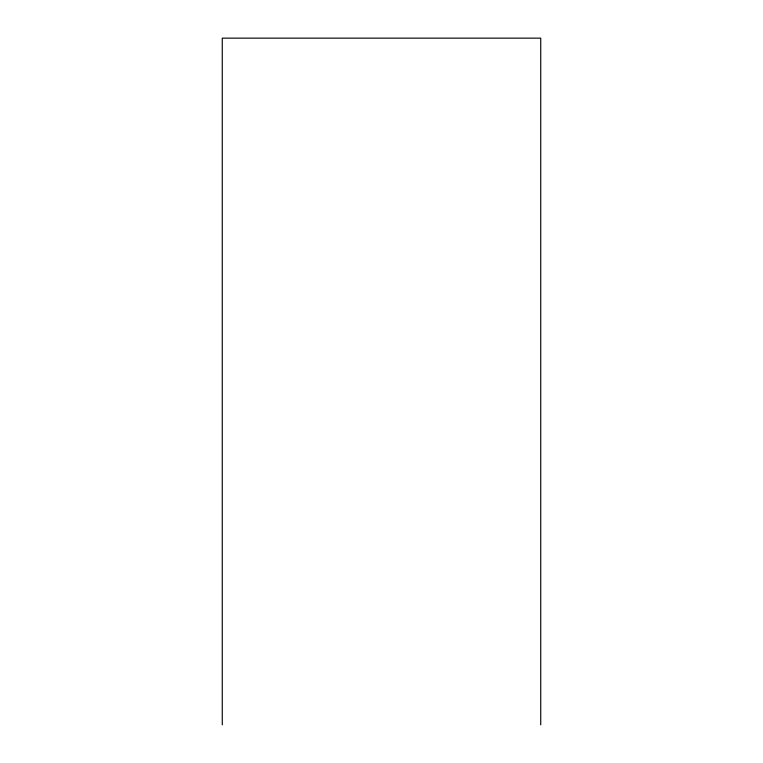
<?xml version="1.0" encoding="UTF-8"?>
<svg xmlns="http://www.w3.org/2000/svg" width="763" height="763" viewBox="0 0 763 763"><rect width="100%" height="100%" fill="white"/><g stroke="black" fill="none" stroke-linecap="round" stroke-linejoin="round"><path stroke-width="1.14" d="M540.729 724.85L540.729 38.15L222.271 38.15L222.271 724.85"/></g></svg>
